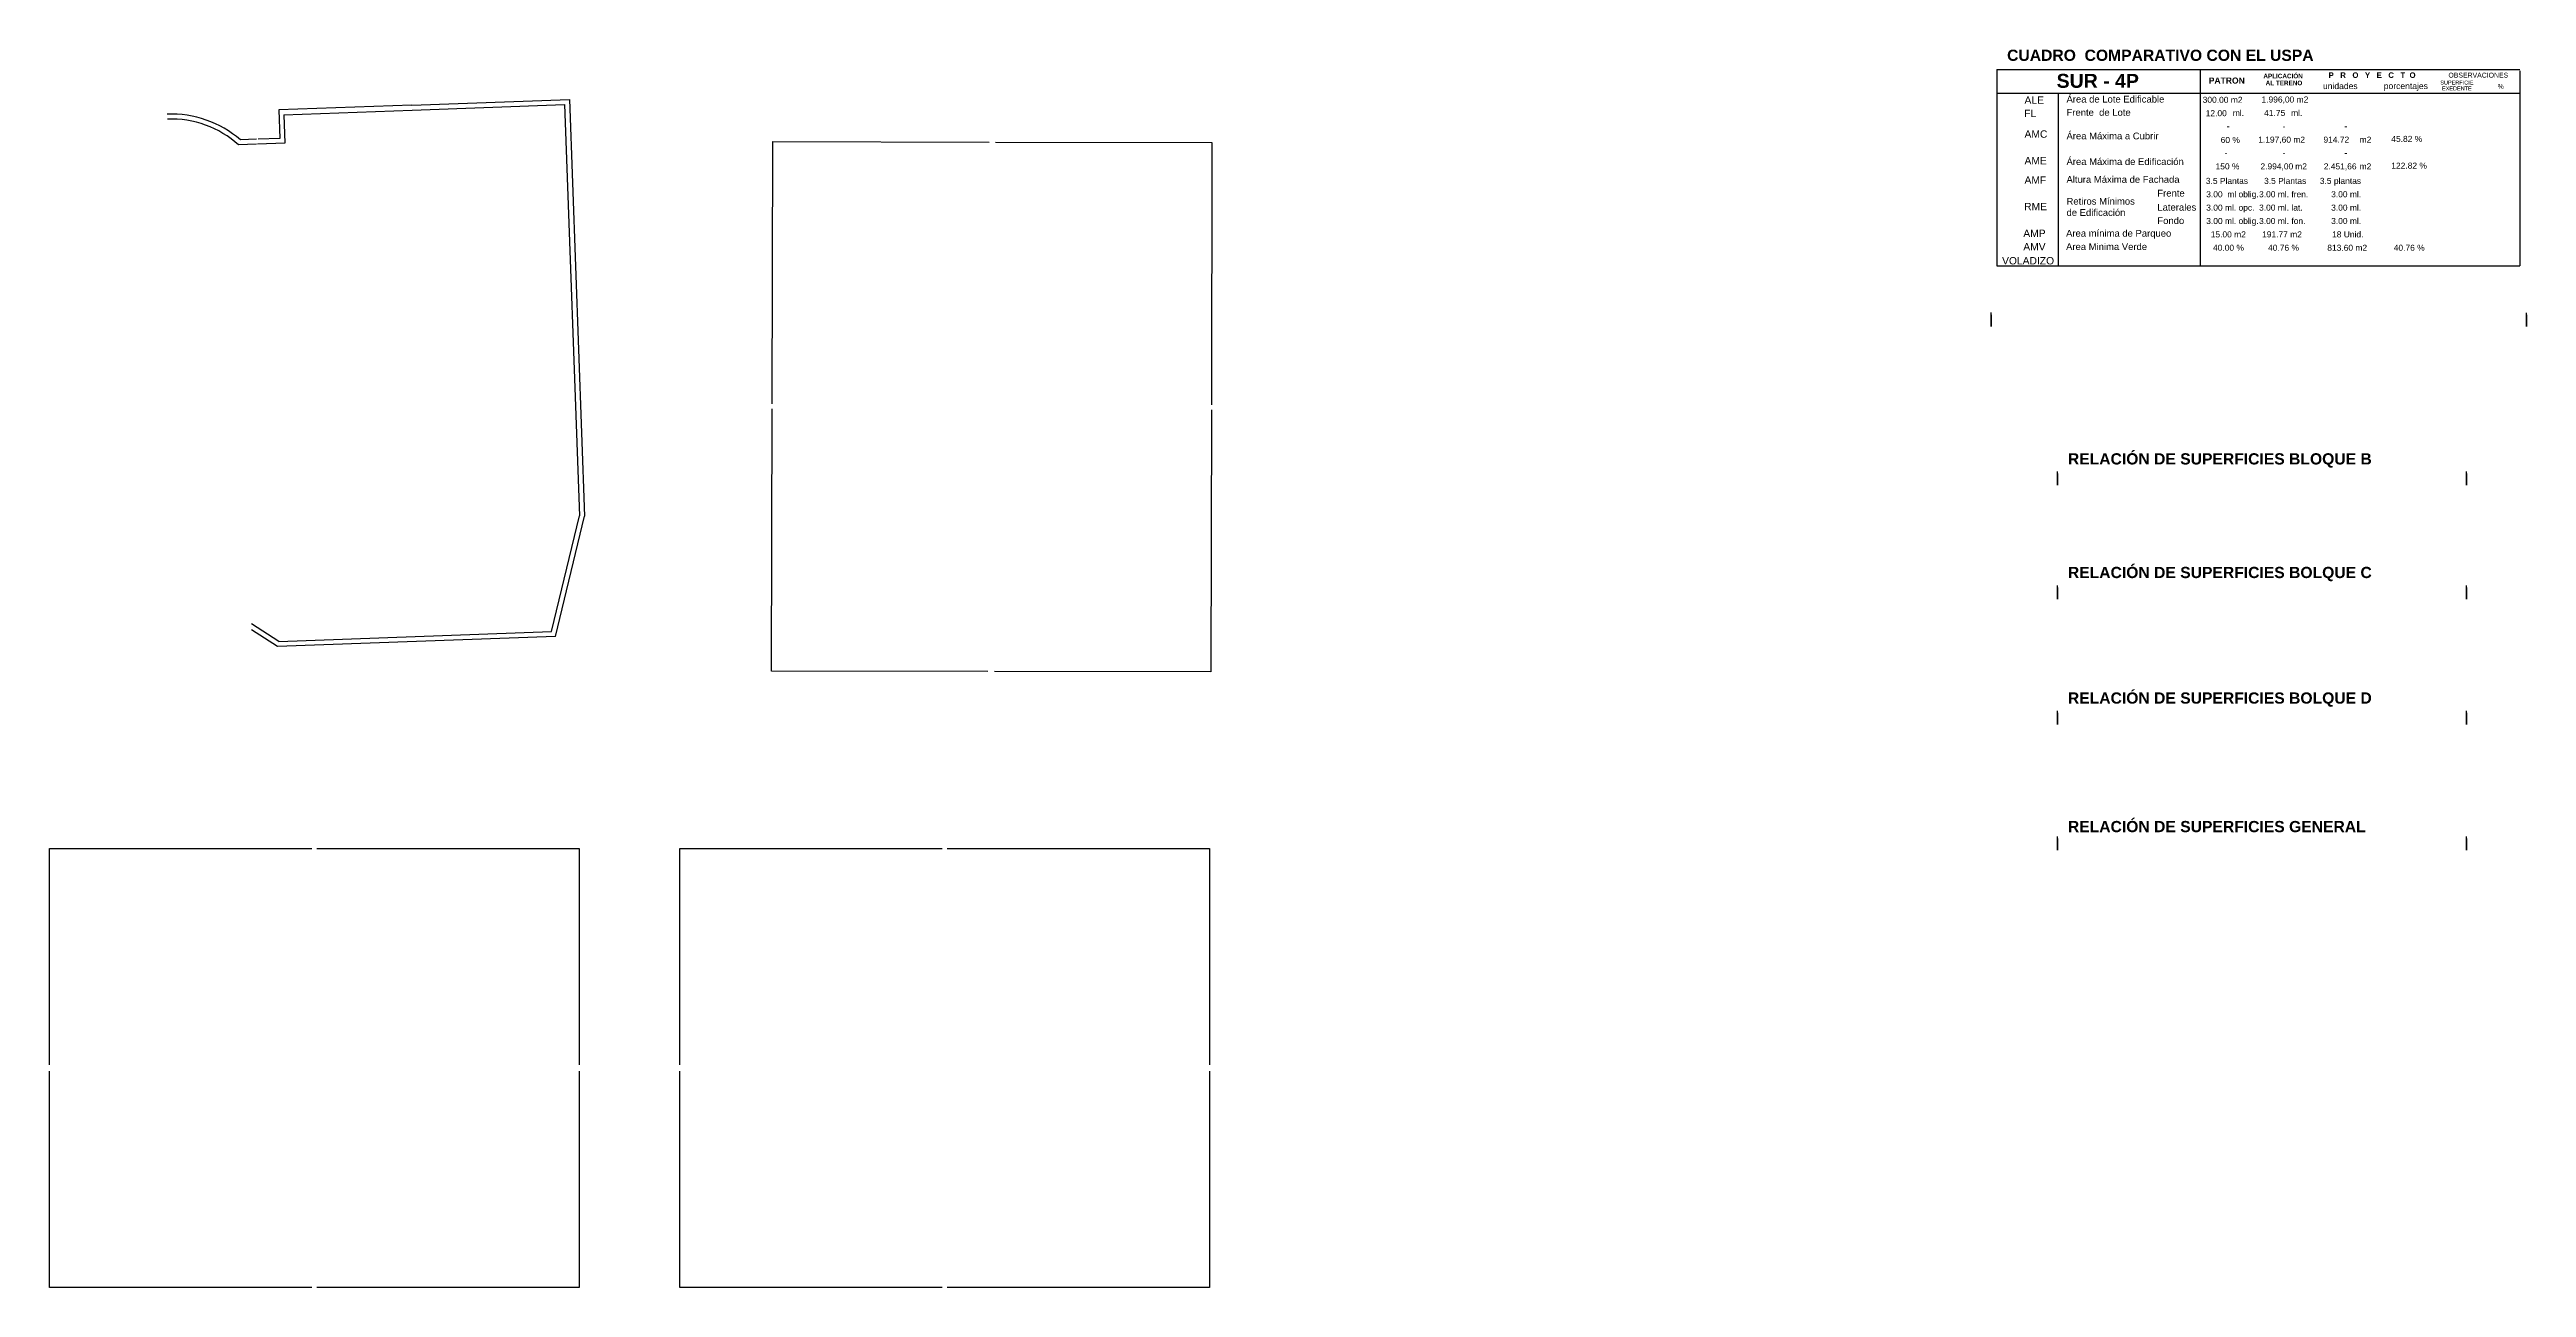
# Model space of a CAD drawing. Header units: metres. Extents: x 539 to 782, y 164 to 633.
# Drawn here: x 538.5 to 612.4, y 595.8 to 632.7 of the extents above; entities that cross this region are included whole.
import ezdxf
from ezdxf.enums import TextEntityAlignment as Align

# ---------------------------------------------------------------- set-up
doc = ezdxf.new("R2010")
doc.units = ezdxf.units.M
doc.layers.add('03', color=3, linetype='Continuous', lineweight=30)
doc.styles.add('GENERATED_STYLE_1', font='arial.ttf')
doc.styles.add('GENERATED_STYLE_4', font='arialbd.ttf')

msp = doc.modelspace()

# ---------------------------------------------------------------- linework, layer by layer
at = {"layer": '03'}
for p, q in [((596.597, 632.146), (596.597, 626.292)), ((596.597, 632.146), (612.197, 632.146)), ((602.658, 632.146), (602.658, 626.292)), ((612.197, 632.113), (612.197, 626.292)), ((596.597, 631.448), (612.197, 631.448)), ((598.423, 631.414), (598.423, 626.292)), ((596.597, 626.292), (612.197, 626.292))]:
    msp.add_line(p, q, dxfattribs=at)
at = {"layer": '03', "linetype": 'Continuous'}
for p, q in [((549.323, 631.088), (545.351, 630.943)), ((545.351, 630.943), (545.382, 630.093)), ((545.506, 630.799), (549.329, 630.938)), ((549.323, 631.088), (554.02, 631.259)), ((549.329, 630.938), (553.876, 631.104)), ((553.876, 631.104), (554.324, 618.833)), ((554.02, 631.259), (554.474, 618.818)), ((545.506, 630.799), (545.537, 629.949)), ((544.688, 629.918), (544.153, 629.898)), ((544.683, 630.068), (544.208, 630.05)), ((545.537, 629.949), (544.722, 629.919)), ((545.382, 630.093), (544.733, 630.07)), ((553.485, 615.379), (554.324, 618.833)), ((553.604, 615.234), (554.474, 618.818)), ((545.353, 615.083), (544.535, 615.607)), ((545.312, 614.931), (544.541, 615.425)), ((553.604, 615.234), (545.312, 614.931)), ((545.353, 615.083), (553.485, 615.379))]:
    msp.add_line(p, q, dxfattribs=at)
at = {"layer": '03', "color": 3, "linetype": 'Continuous'}
for p, q in [((596.424, 624.485), (596.424, 624.893)), ((596.424, 624.833), (596.424, 624.485)), ((612.395, 624.485), (612.395, 624.892)), ((612.395, 624.833), (612.395, 624.485)), ((598.41, 619.743), (598.41, 620.151)), ((598.41, 620.091), (598.41, 619.743)), ((610.605, 619.743), (610.605, 620.151)), ((610.605, 620.091), (610.605, 619.743)), ((598.41, 616.345), (598.41, 616.753)), ((598.41, 616.693), (598.41, 616.345)), ((610.605, 616.345), (610.605, 616.753)), ((610.605, 616.693), (610.605, 616.345)), ((598.41, 612.6), (598.41, 613.008)), ((598.41, 612.948), (598.41, 612.6)), ((610.605, 612.6), (610.605, 613.008)), ((610.605, 612.948), (610.605, 612.6)), ((598.41, 608.855), (598.41, 609.263)), ((598.41, 609.203), (598.41, 608.855)), ((610.605, 608.855), (610.605, 609.263)), ((610.605, 609.203), (610.605, 608.855))]:
    msp.add_line(p, q, dxfattribs=at)
at = {"layer": '03', "ltscale": 0.25}
for points in [[(560.068, 622.174), (560.084, 629.999), (566.539, 629.986)], [(566.73, 629.985), (573.184, 629.972), (573.168, 622.147)], [(566.506, 614.186), (560.052, 614.199), (560.068, 622.024)], [(573.168, 621.997), (573.152, 614.172), (566.697, 614.185)], [(538.515, 602.448), (538.515, 608.902), (546.34, 608.902)], [(546.49, 608.902), (554.315, 608.902), (554.315, 602.448)], [(557.315, 602.448), (557.315, 608.902), (565.14, 608.902)], [(565.29, 608.902), (573.115, 608.902), (573.115, 602.448)], [(546.34, 595.802), (538.515, 595.802), (538.515, 602.257)], [(554.315, 602.257), (554.315, 595.802), (546.49, 595.802)], [(565.14, 595.802), (557.315, 595.802), (557.315, 602.257)], [(573.115, 602.257), (573.115, 595.802), (565.29, 595.802)]]:
    msp.add_lwpolyline(points, dxfattribs=at)
at = {"layer": '03', "linetype": 'Continuous'}
for radius, start in [(3.143, 48.9991), (2.993, 47.87503)]:
    msp.add_arc((542.146, 627.678), radius, start, 92.16005, dxfattribs=at)

# ---------------------------------------------------------------- texts
at = {"layer": '03', "color": 3, "linetype": 'Continuous', "style": 'GENERATED_STYLE_1'}
for s, height, p in [('SUPERFICIE', 0.1177, (610.319, 631.701)), ('%', 0.147, (611.626, 631.573)), ('EXEDENTE', 0.1177, (610.319, 631.527))]:
    msp.add_text(s, height=height, dxfattribs=at).set_placement(p, align=Align.CENTER)
for s, height, p in [('300.00 m2', 0.18, (602.737, 631.155)), ('12.00', 0.18, (602.827, 630.756)), ('ml.', 0.18, (603.636, 630.765)), ('1.996,00 m2', 0.18, (604.492, 631.164)), ('41.75', 0.18, (604.571, 630.765)), ('ml.', 0.18, (605.375, 630.765)), ('-', 0.202, (603.449, 630.362)), ('-', 0.18, (605.125, 630.362)), ('-', 0.202, (606.959, 630.362)), ('60 %', 0.18, (603.274, 629.957)), ('-', 0.18, (603.395, 629.564)), ('1.197,60 ', 0.18, (604.394, 629.967)), ('-', 0.18, (605.125, 629.564)), ('m2', 0.18, (605.44, 629.967)), ('914.72', 0.18, (606.34, 629.967)), ('-', 0.202, (606.959, 629.564)), ('m2', 0.18, (607.419, 629.967)), ('45.82 %%%', 0.18, (608.363, 629.989)), ('3.5 Plantas', 0.18, (602.832, 628.736)), ('150 %', 0.18, (603.121, 629.168)), ('2.994,00', 0.18, (604.46, 629.168)), ('3.5 Plantas', 0.18, (604.569, 628.736)), ('m2', 0.18, (605.498, 629.17)), ('3.5 plantas', 0.18, (606.231, 628.736)), ('2.451,66', 0.18, (606.349, 629.168)), ('m2', 0.18, (607.419, 629.168)), ('122.82 %%%', 0.18, (608.363, 629.191)), ('3.00  ml oblig.', 0.18, (602.843, 628.337)), ('3.00 ml. opc.', 0.18, (602.843, 627.938)), ('3.00 ml. fren.', 0.18, (604.419, 628.337)), ('3.00 ml. lat.', 0.18, (604.419, 627.938)), ('3.00 ml. ', 0.18, (606.569, 628.337)), ('3.00 ml. ', 0.18, (606.569, 627.938)), ('Area mínima de Parqueo', 0.20202, (598.663, 627.161)), ('3.00 ml. oblig.', 0.18, (602.843, 627.539)), ('15.00 m2', 0.18, (602.977, 627.139)), ('3.00 ml. fon.', 0.18, (604.419, 627.539)), ('191.77 m2', 0.18, (604.509, 627.139)), ('3.00 ml. ', 0.18, (606.569, 627.539)), ('18 Unid.', 0.18, (606.596, 627.139)), ('Area Minima Verde', 0.20202, (598.663, 626.762)), ('40.00 %', 0.18, (603.045, 626.74)), ('40.76 %%%', 0.18, (604.687, 626.74)), ('813.60 m2', 0.18, (606.454, 626.74)), ('40.76 %%%', 0.18, (608.436, 626.74))]:
    msp.add_text(s, height=height, dxfattribs=at).set_placement(p)
at = {"layer": '03', "color": 3, "style": 'GENERATED_STYLE_1'}
for s, p in [('Frente', (601.386, 628.358)), ('Laterales', (601.386, 627.937)), ('Fondo', (601.386, 627.538))]:
    msp.add_text(s, height=0.202, dxfattribs=at).set_placement(p)
at = {"layer": '03', "color": 3, "linetype": 'Continuous', "attachment_point": 7, "style": 'GENERATED_STYLE_4'}
for s, insert, char_height in [('\\A1;{\\fArial|b1|i0|c0|p34;CUADRO  COMPARATIVO CON EL USPA }', (596.904, 632.402), 0.33464), ('SUR - 4P', (598.381, 631.597), 0.416), ('\\A1;RELACIÓN DE SUPERFICIES BLOQUE B', (598.717, 620.267), 0.33464), ('\\A1;RELACIÓN DE SUPERFICIES BOLQUE C', (598.717, 616.877), 0.33464), ('\\A1;RELACIÓN DE SUPERFICIES BOLQUE D', (598.717, 613.13), 0.33464), ('RELACIÓN DE SUPERFICIES GENERAL', (598.717, 609.385), 0.33464)]:
    msp.add_mtext(s, dxfattribs=dict(at, insert=insert, char_height=char_height))
at = {"layer": '03', "color": 3, "linetype": 'Continuous'}
for s, insert, char_height, width, attachment_point, style in [('\\A1;{\\fArial|b1|i0|c0|p34;PATRON}', (603.455, 631.726), 0.18226, 1.2806, 8, 'GENERATED_STYLE_4'), ('\\A1;{\\fArial|b0|i0|c0|p34;unidades}', (606.325, 631.562), 0.18226, 1.26176, 7, 'GENERATED_STYLE_1'), ('\\A1;{\\fArial|b1|i0|c0|p34;P   R   O   Y   E   C   T  O}', (607.79, 631.896), 0.1664, 3.75864, 8, 'GENERATED_STYLE_4'), ('\\A1;{\\fArial|b0|i0|c0|p34;porcentajes }', (608.139, 631.511), 0.18226, 1.39374, 7, 'GENERATED_STYLE_1'), ('\\A1;{\\fArial|b0|i0|c0|p34;OBSERVACIONES}', (610.068, 631.905), 0.14713, 1.77028, 7, 'GENERATED_STYLE_1'), ('ALE', (597.423, 631.127), 0.2196, 0.65288, 7, 'GENERATED_STYLE_1'), ('FL', (597.414, 630.728), 0.2196, 0.63681, 7, 'GENERATED_STYLE_1'), ('Área de Lote Edificable', (598.676, 631.16), 0.20202, 13.5209, 7, 'GENERATED_STYLE_1'), ('Frente  de Lote', (598.676, 630.765), 0.20202, 2.81528, 7, 'GENERATED_STYLE_1'), ('\\A1;{\\fArial|b0|i0|c0|p34;AMC}', (597.423, 630.11), 0.21959, 0.70307, 7, 'GENERATED_STYLE_1'), ('\\A1;{\\fArial|b0|i0|c0|p34;Área Máxima a Cubrir}', (598.676, 630.062), 0.20202, 3.2462, 7, 'GENERATED_STYLE_1'), ('\\A1;{\\fArial|b0|i0|c0|p34;AME}', (597.423, 629.319), 0.21959, 0.68701, 7, 'GENERATED_STYLE_1'), ('\\A1;Área Máxima de Edificación', (598.676, 629.297), 0.20202, 3.69289, 7, 'GENERATED_STYLE_1'), ('\\A1;{\\fArial|b0|i0|c0|p34;AMF}', (597.423, 628.741), 0.21959, 0.67094, 7, 'GENERATED_STYLE_1'), ('\\A1;{\\fArial|b0|i0|c0|p34;Altura Máxima de Fachada}', (598.676, 628.765), 0.20202, 3.83115, 7, 'GENERATED_STYLE_1'), ('\\A1;{\\fArial|b0|i0|c0|p34;RME}', (597.412, 627.951), 0.21959, 0.70307, 7, 'GENERATED_STYLE_1'), ('\\A1;{\\fArial|b0|i0|c0|p34;de Edificación}', (598.676, 627.778), 0.20202, 1.75137, 7, 'GENERATED_STYLE_1'), ('\\A1;Retiros Mínimos                                                         ', (598.676, 628.114), 0.20202, 6.51639, 7, 'GENERATED_STYLE_1'), ('AMP', (597.387, 627.151), 0.2196, 0.85364, 7, 'GENERATED_STYLE_1'), ('\\A1;{\\fArial|b0|i0|c0|p34;VOLADIZO}', (596.754, 626.33), 0.21959, 0.85364, 7, 'GENERATED_STYLE_1'), ('AMV', (597.387, 626.752), 0.2196, 0.85364, 7, 'GENERATED_STYLE_1')]:
    msp.add_mtext(s, dxfattribs=dict(at, insert=insert, char_height=char_height, width=width, attachment_point=attachment_point, style=style))
at = {"layer": '03', "color": 3, "linetype": 'Continuous', "insert": (605.162, 631.678), "char_height": 0.1352, "width": 1.4968, "attachment_point": 8, "line_spacing_factor": 0.921006, "style": 'GENERATED_STYLE_4'}
msp.add_mtext('\\A1;{\\fArial|b1|i0|c0|p34;APLICACIÓN  AL TERENO }', dxfattribs=at)

doc.saveas('drawing.dxf')
